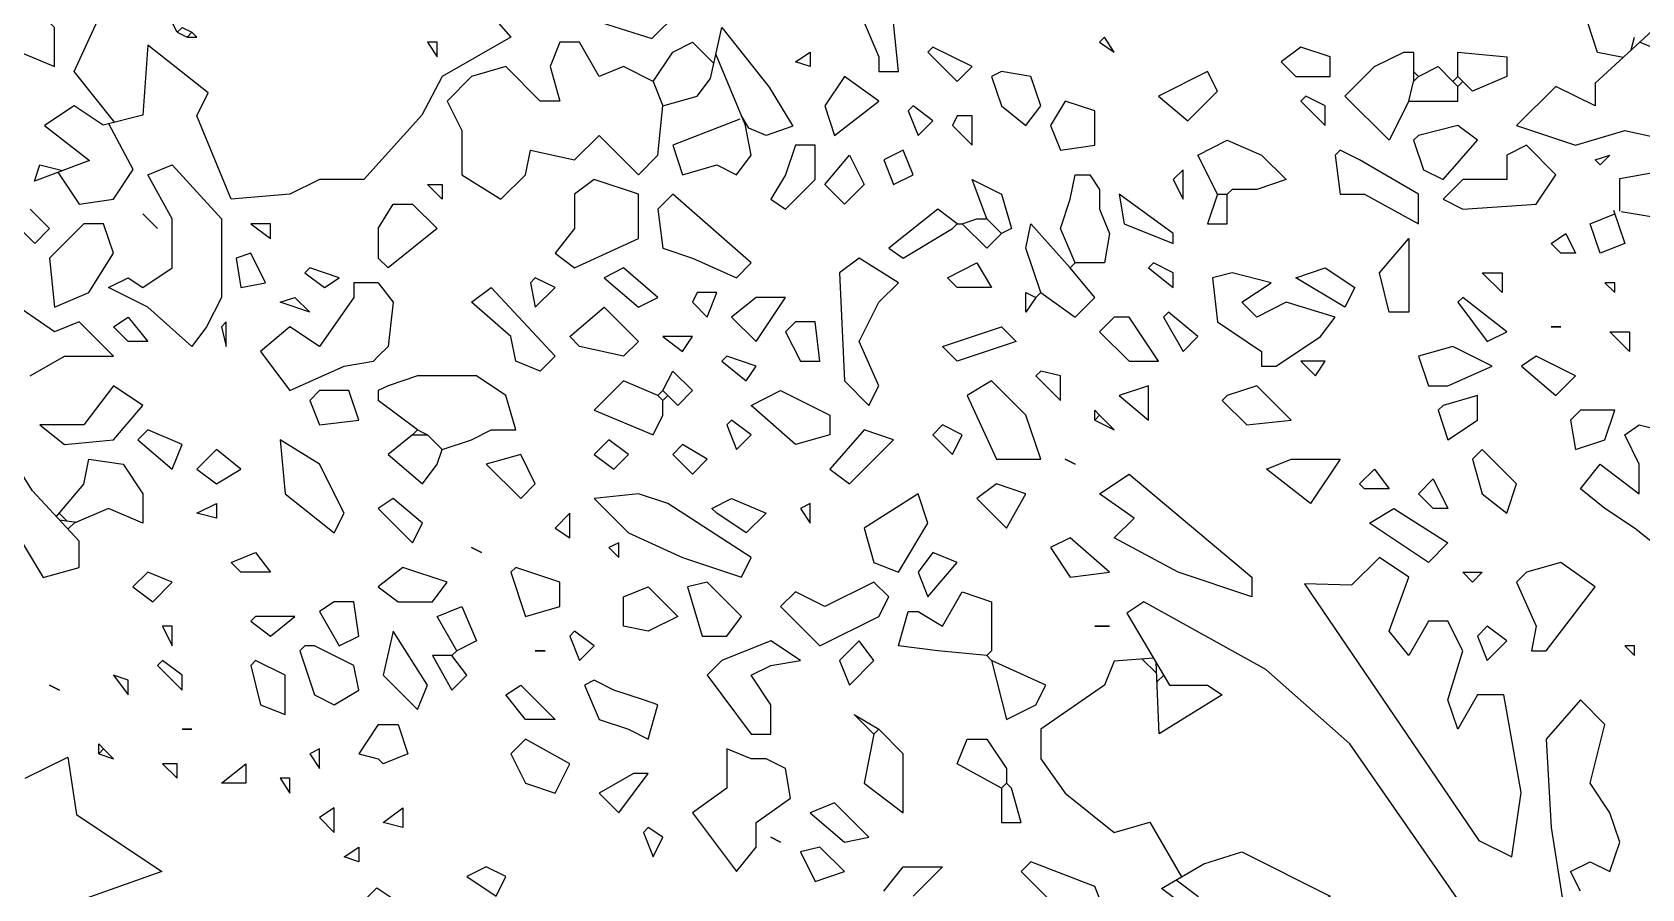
# Model space of a CAD drawing. Header units: metres. Extents: x -3.8 to 7.9, y -0.6 to 14.
# Drawn here: x -2.181 to -0.586, y 9.652 to 10.5 of the extents above; entities that cross this region are included whole.
import ezdxf

# ---------------------------------------------------------------- set-up
doc = ezdxf.new("R2010")
doc.units = ezdxf.units.M
doc.layers.add('ceco.net 88 green shadow', color=102, linetype='Continuous')
doc.layers.add('ceco.net 88 pair trees', color=7, linetype='Continuous')

msp = doc.modelspace()

# ---------------------------------------------------------------- linework, layer by layer
at = {"layer": 'ceco.net 88 green shadow', "linetype": 'Continuous'}
for p, q in [((-2.037, 10.4997), (-2.0419, 10.5094)), ((-1.3566, 10.5094), (-1.3421, 10.4754)), ((-1.3226, 10.4608), (-1.3275, 10.5094)), ((-2.037, 10.4997), (-2.0322, 10.5045)), ((-2.037, 10.4997), (-2.0273, 10.4948)), ((-2.0322, 10.5045), (-2.0225, 10.4997)), ((-2.0273, 10.4948), (-2.0225, 10.4997)), ((-2.0273, 10.4948), (-2.0176, 10.4948)), ((-2.0176, 10.4948), (-2.0225, 10.4997)), ((-1.1185, 10.4948), (-1.1234, 10.49)), ((-1.1088, 10.4802), (-1.1185, 10.4948)), ((-1.7892, 10.49), (-1.7795, 10.4754)), ((-1.7795, 10.49), (-1.7892, 10.49)), ((-1.7795, 10.4754), (-1.7795, 10.49)), ((-1.4247, 10.4705), (-1.4101, 10.4802)), ((-1.4101, 10.4802), (-1.4101, 10.4657)), ((-1.3421, 10.4754), (-1.3421, 10.4608)), ((-1.2886, 10.4851), (-1.2935, 10.4802)), ((-1.2935, 10.4802), (-1.2643, 10.4511)), ((-1.2497, 10.4657), (-1.2886, 10.4851)), ((-1.1234, 10.49), (-1.1088, 10.4802)), ((-0.9241, 10.4851), (-0.9435, 10.4705)), ((-0.8949, 10.4754), (-0.9241, 10.4851)), ((-0.8949, 10.4559), (-0.8949, 10.4754)), ((-0.8512, 10.4657), (-0.822, 10.4802)), ((-0.822, 10.4802), (-0.8123, 10.4802)), ((-0.8123, 10.4802), (-0.8123, 10.4608)), ((-0.7686, 10.4559), (-0.7686, 10.4802)), ((-0.7686, 10.4802), (-0.72, 10.4754)), ((-0.72, 10.4754), (-0.72, 10.4559)), ((-1.4101, 10.4657), (-1.4247, 10.4705)), ((-1.3421, 10.4608), (-1.3226, 10.4608)), ((-1.2643, 10.4511), (-1.2497, 10.4657)), ((-1.2206, 10.4608), (-1.2303, 10.4559)), ((-1.1914, 10.4559), (-1.2206, 10.4608)), ((-1.0164, 10.4608), (-1.065, 10.4365)), ((-1.0067, 10.4414), (-1.0164, 10.4608)), ((-0.9435, 10.4705), (-0.929, 10.4559)), ((-0.8804, 10.4365), (-0.8512, 10.4657)), ((-0.8123, 10.4608), (-0.8123, 10.4511)), ((-0.8123, 10.4608), (-0.8075, 10.4559)), ((-0.8075, 10.4559), (-0.788, 10.4657)), ((-0.788, 10.4657), (-0.7734, 10.4511)), ((-1.3761, 10.4559), (-1.3955, 10.4268)), ((-1.3421, 10.4316), (-1.3761, 10.4559)), ((-1.2303, 10.4559), (-1.2206, 10.4268)), ((-1.1817, 10.4268), (-1.1914, 10.4559)), ((-0.929, 10.4559), (-0.8949, 10.4559)), ((-0.8172, 10.4316), (-0.8123, 10.4511)), ((-0.8123, 10.4511), (-0.8075, 10.4559)), ((-0.7734, 10.4511), (-0.7686, 10.4559)), ((-0.7734, 10.4511), (-0.7686, 10.4462)), ((-0.7686, 10.4559), (-0.7637, 10.4511)), ((-0.7686, 10.4462), (-0.7637, 10.4511)), ((-0.7686, 10.4316), (-0.7686, 10.4462)), ((-0.754, 10.4414), (-0.7637, 10.4511)), ((-0.72, 10.4559), (-0.754, 10.4414)), ((-1.3858, 10.3976), (-1.3421, 10.4316)), ((-1.1574, 10.4316), (-1.172, 10.4073)), ((-1.1282, 10.4219), (-1.1574, 10.4316)), ((-1.065, 10.4365), (-1.0359, 10.4122)), ((-1.0359, 10.4122), (-1.0067, 10.4414)), ((-0.9192, 10.4365), (-0.9241, 10.4316)), ((-0.9241, 10.4316), (-0.8998, 10.4073)), ((-0.8998, 10.4268), (-0.9192, 10.4365)), ((-0.8366, 10.3928), (-0.8804, 10.4365)), ((-0.8172, 10.4316), (-0.8366, 10.3928)), ((-0.8172, 10.4316), (-0.7686, 10.4316)), ((-1.3955, 10.4268), (-1.3858, 10.3976)), ((-1.308, 10.4268), (-1.3129, 10.4219)), ((-1.3129, 10.4219), (-1.3032, 10.3976)), ((-1.2886, 10.4122), (-1.308, 10.4268)), ((-1.3032, 10.3976), (-1.2886, 10.4122)), ((-1.2643, 10.4171), (-1.2692, 10.4073)), ((-1.2497, 10.4171), (-1.2643, 10.4171)), ((-1.2497, 10.3879), (-1.2497, 10.4171)), ((-1.2206, 10.4268), (-1.1963, 10.4073)), ((-1.1963, 10.4073), (-1.1817, 10.4268)), ((-1.1282, 10.3879), (-1.1282, 10.4219)), ((-0.8998, 10.4073), (-0.8998, 10.4268)), ((-1.2692, 10.4073), (-1.2497, 10.3879)), ((-1.172, 10.4073), (-1.1622, 10.383)), ((-0.8075, 10.3976), (-0.8123, 10.3928)), ((-0.7686, 10.4073), (-0.8075, 10.3976)), ((-0.7491, 10.3928), (-0.7686, 10.4073)), ((-1.4247, 10.3879), (-1.4344, 10.3587)), ((-1.4052, 10.3879), (-1.4247, 10.3879)), ((-1.4052, 10.3539), (-1.4052, 10.3879)), ((-1.3178, 10.383), (-1.3372, 10.3733)), ((-1.308, 10.3587), (-1.3178, 10.383)), ((-1.1622, 10.383), (-1.1282, 10.3879)), ((-1.0262, 10.3782), (-0.997, 10.3928)), ((-0.997, 10.3928), (-0.963, 10.3782)), ((-0.8852, 10.383), (-0.8901, 10.3782)), ((-0.8658, 10.3733), (-0.8852, 10.383)), ((-0.8123, 10.3928), (-0.8026, 10.3636)), ((-0.7832, 10.3539), (-0.7491, 10.3928)), ((-0.7005, 10.3879), (-0.72, 10.3782)), ((-0.6714, 10.3587), (-0.7005, 10.3879)), ((-2.0662, 10.3587), (-2.0419, 10.3685)), ((-2.0419, 10.3685), (-1.9933, 10.315)), ((-1.3955, 10.349), (-1.3712, 10.3782)), ((-1.3712, 10.3782), (-1.3566, 10.349)), ((-1.3372, 10.3733), (-1.3275, 10.349)), ((-1.0407, 10.3636), (-1.0505, 10.3539)), ((-1.0407, 10.3344), (-1.0407, 10.3636)), ((-1.0067, 10.3393), (-1.0262, 10.3782)), ((-0.963, 10.3782), (-0.9387, 10.3539)), ((-0.8901, 10.3782), (-0.8852, 10.3393)), ((-0.8075, 10.3393), (-0.8658, 10.3733)), ((-0.8026, 10.3636), (-0.7832, 10.3539)), ((-0.72, 10.3782), (-0.72, 10.3539)), ((-0.6325, 10.3733), (-0.6179, 10.3782)), ((-0.6276, 10.3685), (-0.6325, 10.3733)), ((-0.6179, 10.3782), (-0.6276, 10.3685)), ((-2.0419, 10.315), (-2.0662, 10.3587)), ((-1.7892, 10.349), (-1.7746, 10.349)), ((-1.7746, 10.3344), (-1.7892, 10.349)), ((-1.7746, 10.349), (-1.7746, 10.3344)), ((-1.6239, 10.3539), (-1.6434, 10.3393)), ((-1.5802, 10.3393), (-1.6239, 10.3539)), ((-1.4344, 10.3587), (-1.449, 10.3344)), ((-1.4344, 10.3247), (-1.4052, 10.3539)), ((-1.3761, 10.3296), (-1.3955, 10.349)), ((-1.3566, 10.349), (-1.3761, 10.3296)), ((-1.3275, 10.349), (-1.308, 10.3587)), ((-1.2351, 10.315), (-1.2497, 10.3539)), ((-1.2497, 10.3539), (-1.2206, 10.3393)), ((-1.1525, 10.3344), (-1.1477, 10.3587)), ((-1.1477, 10.3587), (-1.1331, 10.3587)), ((-1.1331, 10.3587), (-1.1234, 10.3442)), ((-1.0505, 10.3539), (-1.0407, 10.3344)), ((-0.9387, 10.3539), (-0.9678, 10.3442)), ((-0.7637, 10.3539), (-0.7832, 10.3344)), ((-0.72, 10.3539), (-0.7637, 10.3539)), ((-0.6908, 10.3296), (-0.6714, 10.3587)), ((-1.6434, 10.3393), (-1.6434, 10.3053)), ((-1.5802, 10.2956), (-1.5802, 10.3393)), ((-1.5462, 10.3393), (-1.5608, 10.3247)), ((-1.4684, 10.2713), (-1.5462, 10.3393)), ((-1.449, 10.3344), (-1.4344, 10.3247)), ((-1.2206, 10.3393), (-1.2108, 10.3053)), ((-1.1622, 10.3053), (-1.1525, 10.3344)), ((-1.1234, 10.3442), (-1.1234, 10.3247)), ((-1.1039, 10.3393), (-1.0991, 10.3101)), ((-1.0505, 10.3004), (-1.1039, 10.3393)), ((-1.0067, 10.3393), (-1.0164, 10.3101)), ((-1.0067, 10.3393), (-0.997, 10.3393)), ((-0.9921, 10.3442), (-0.997, 10.3393)), ((-0.997, 10.3101), (-0.997, 10.3393)), ((-0.9678, 10.3442), (-0.9921, 10.3442)), ((-0.8852, 10.3393), (-0.8609, 10.3393)), ((-0.8609, 10.3393), (-0.8075, 10.3101)), ((-0.8075, 10.3101), (-0.8075, 10.3393)), ((-0.7832, 10.3344), (-0.7637, 10.3247)), ((-2.1634, 10.3053), (-2.1828, 10.3247)), ((-2.0711, 10.3199), (-2.0565, 10.3053)), ((-2.0565, 10.3053), (-2.0711, 10.3199)), ((-1.8378, 10.3053), (-1.8232, 10.3296)), ((-1.8232, 10.3296), (-1.8038, 10.3296)), ((-1.8038, 10.3296), (-1.7795, 10.3053)), ((-1.5608, 10.3247), (-1.5559, 10.2858)), ((-1.2837, 10.3247), (-1.3323, 10.2858)), ((-1.2643, 10.3101), (-1.2837, 10.3247)), ((-1.1234, 10.3247), (-1.1136, 10.3004)), ((-0.7637, 10.3247), (-0.6908, 10.3296)), ((-2.1974, 10.3101), (-2.178, 10.2907)), ((-2.178, 10.2907), (-2.1634, 10.3053)), ((-2.1294, 10.3101), (-2.1634, 10.2761)), ((-2.1099, 10.3101), (-2.1294, 10.3101)), ((-2.1002, 10.281), (-2.1099, 10.3101)), ((-2.0419, 10.2664), (-2.0419, 10.315)), ((-1.9933, 10.315), (-1.9933, 10.2372)), ((-1.9641, 10.3101), (-1.9447, 10.2956)), ((-1.9447, 10.3101), (-1.9641, 10.3101)), ((-1.9447, 10.2956), (-1.9447, 10.3101)), ((-1.8378, 10.3053), (-1.8378, 10.2761)), ((-1.7795, 10.3053), (-1.8281, 10.2664)), ((-1.6434, 10.3053), (-1.6628, 10.281)), ((-1.3178, 10.2761), (-1.2692, 10.3053)), ((-1.2692, 10.3053), (-1.2643, 10.3101)), ((-1.2643, 10.3101), (-1.2594, 10.3101)), ((-1.2594, 10.3101), (-1.2449, 10.315)), ((-1.2594, 10.3101), (-1.2351, 10.2858)), ((-1.2449, 10.315), (-1.2351, 10.315)), ((-1.2351, 10.315), (-1.2206, 10.3004)), ((-1.2351, 10.2858), (-1.2206, 10.3004)), ((-1.2108, 10.3053), (-1.2206, 10.3004)), ((-1.1963, 10.2858), (-1.1914, 10.3101)), ((-1.1914, 10.3101), (-1.1525, 10.2664)), ((-1.1477, 10.2713), (-1.1622, 10.3053)), ((-1.1136, 10.3004), (-1.1185, 10.2713)), ((-1.0991, 10.3101), (-1.0505, 10.2907)), ((-1.0505, 10.2907), (-1.0505, 10.3004)), ((-1.0164, 10.3101), (-0.997, 10.3101)), ((-0.6762, 10.2907), (-0.6617, 10.3004)), ((-0.6617, 10.3004), (-0.6519, 10.281)), ((-1.6434, 10.2664), (-1.5802, 10.2956)), ((-1.5559, 10.2858), (-1.5267, 10.2761)), ((-1.3323, 10.2858), (-1.3178, 10.2761)), ((-1.1817, 10.2421), (-1.1963, 10.2858)), ((-0.8463, 10.2615), (-0.8172, 10.2956)), ((-0.8172, 10.2956), (-0.8172, 10.2227)), ((-0.6665, 10.281), (-0.6762, 10.2907)), ((-2.1634, 10.2761), (-2.1585, 10.2275)), ((-2.1245, 10.2421), (-2.1002, 10.281)), ((-1.9641, 10.281), (-1.9787, 10.2761)), ((-1.9787, 10.2761), (-1.9739, 10.247)), ((-1.9496, 10.2518), (-1.9641, 10.281)), ((-1.8281, 10.2664), (-1.8378, 10.2761)), ((-1.6628, 10.281), (-1.6434, 10.2664)), ((-1.5267, 10.2761), (-1.483, 10.2567)), ((-1.483, 10.2567), (-1.4684, 10.2713)), ((-1.3615, 10.2761), (-1.3809, 10.2615)), ((-1.3226, 10.2518), (-1.3615, 10.2761)), ((-1.274, 10.2567), (-1.2449, 10.2713)), ((-1.2449, 10.2713), (-1.2303, 10.247)), ((-1.1525, 10.2664), (-1.1477, 10.2713)), ((-1.1185, 10.2713), (-1.1477, 10.2713)), ((-1.0699, 10.2713), (-1.0748, 10.2664)), ((-1.0505, 10.2615), (-1.0699, 10.2713)), ((-0.6519, 10.281), (-0.6665, 10.281)), ((-2.1585, 10.2032), (-2.2363, 10.2567)), ((-2.1051, 10.247), (-2.0856, 10.2567)), ((-2.0856, 10.2567), (-2.0711, 10.247)), ((-2.0711, 10.247), (-2.0419, 10.2664)), ((-1.9739, 10.247), (-1.9496, 10.2518)), ((-1.9058, 10.2664), (-1.9107, 10.2615)), ((-1.9107, 10.2615), (-1.8912, 10.247)), ((-1.8767, 10.2567), (-1.9058, 10.2664)), ((-1.8912, 10.247), (-1.8767, 10.2567)), ((-1.8378, 10.2518), (-1.8621, 10.2518)), ((-1.8621, 10.2518), (-1.8621, 10.2372)), ((-1.8378, 10.2518), (-1.8232, 10.2324)), ((-1.6823, 10.2567), (-1.6871, 10.2518)), ((-1.6871, 10.2518), (-1.6823, 10.2275)), ((-1.6628, 10.247), (-1.6823, 10.2567)), ((-1.5948, 10.2664), (-1.6142, 10.2567)), ((-1.6142, 10.2567), (-1.5802, 10.2275)), ((-1.5608, 10.2372), (-1.5948, 10.2664)), ((-1.3809, 10.2615), (-1.3761, 10.1546)), ((-1.3421, 10.2324), (-1.3226, 10.2518)), ((-1.2643, 10.247), (-1.274, 10.2567)), ((-1.1282, 10.2372), (-1.1525, 10.2664)), ((-1.0748, 10.2664), (-1.0505, 10.247)), ((-1.0505, 10.247), (-1.0505, 10.2615)), ((-0.9921, 10.2615), (-1.0116, 10.2567)), ((-1.0116, 10.2567), (-1.0067, 10.2129)), ((-0.9533, 10.2518), (-0.9921, 10.2615)), ((-0.9824, 10.2324), (-0.9533, 10.2518)), ((-0.929, 10.2567), (-0.8998, 10.2664)), ((-0.8804, 10.2275), (-0.929, 10.2567)), ((-0.8998, 10.2664), (-0.8706, 10.247)), ((-0.8366, 10.2227), (-0.8463, 10.2615)), ((-0.7443, 10.2615), (-0.7248, 10.2615)), ((-0.7248, 10.2421), (-0.7443, 10.2615)), ((-0.7248, 10.2615), (-0.7248, 10.2421)), ((-0.6228, 10.2518), (-0.6131, 10.2421)), ((-0.6131, 10.2518), (-0.6228, 10.2518)), ((-0.6131, 10.2421), (-0.6131, 10.2518)), ((-2.1585, 10.2275), (-2.1245, 10.2421)), ((-2.0662, 10.2275), (-2.1051, 10.247)), ((-1.9933, 10.2372), (-2.0079, 10.2081)), ((-1.935, 10.2324), (-1.9204, 10.2372)), ((-1.9204, 10.2372), (-1.9058, 10.2227)), ((-1.8621, 10.2372), (-1.8961, 10.1886)), ((-1.7454, 10.2324), (-1.726, 10.247)), ((-1.726, 10.247), (-1.6628, 10.1789)), ((-1.6823, 10.2275), (-1.6628, 10.247)), ((-1.5802, 10.2275), (-1.5608, 10.2372)), ((-1.5219, 10.2421), (-1.5267, 10.2324)), ((-1.5024, 10.2421), (-1.5219, 10.2421)), ((-1.5122, 10.2178), (-1.5024, 10.2421)), ((-1.4636, 10.2372), (-1.4879, 10.2178)), ((-1.4636, 10.1935), (-1.4344, 10.2372)), ((-1.4344, 10.2372), (-1.4636, 10.2372)), ((-1.2303, 10.247), (-1.2643, 10.247)), ((-1.1963, 10.2227), (-1.1963, 10.2421)), ((-1.1963, 10.2421), (-1.1865, 10.2372)), ((-1.1865, 10.2372), (-1.1963, 10.2227)), ((-1.1865, 10.2372), (-1.1817, 10.2421)), ((-1.1817, 10.2421), (-1.1477, 10.2178)), ((-1.1477, 10.2178), (-1.1282, 10.2372)), ((-0.8706, 10.247), (-0.8804, 10.2275)), ((-0.7637, 10.2372), (-0.7686, 10.2324)), ((-0.72, 10.2032), (-0.7637, 10.2372)), ((-2.0225, 10.1886), (-2.0662, 10.2275)), ((-1.9058, 10.2227), (-1.935, 10.2324)), ((-1.8232, 10.2324), (-1.8281, 10.1886)), ((-1.7066, 10.1984), (-1.7454, 10.2324)), ((-1.6482, 10.1984), (-1.6142, 10.2275)), ((-1.6142, 10.2275), (-1.5802, 10.1935)), ((-1.5267, 10.2324), (-1.5122, 10.2178)), ((-1.3615, 10.1935), (-1.3421, 10.2324)), ((-1.0553, 10.2227), (-1.0602, 10.2178)), ((-1.0262, 10.1984), (-1.0553, 10.2227)), ((-0.9678, 10.2178), (-0.9824, 10.2324)), ((-0.9387, 10.2324), (-0.9678, 10.2178)), ((-0.8901, 10.2178), (-0.9387, 10.2324)), ((-0.8172, 10.2227), (-0.8366, 10.2227)), ((-0.7686, 10.2324), (-0.7394, 10.1935)), ((-2.1342, 10.2129), (-2.1585, 10.2032)), ((-2.1002, 10.1789), (-2.1342, 10.2129)), ((-2.1002, 10.2081), (-2.0856, 10.2178)), ((-2.0856, 10.1935), (-2.1002, 10.2081)), ((-2.0856, 10.2178), (-2.0662, 10.1935)), ((-2.0079, 10.2081), (-2.0225, 10.1886)), ((-1.9884, 10.2129), (-1.9933, 10.2081)), ((-1.9933, 10.2081), (-1.9884, 10.1886)), ((-1.9884, 10.1886), (-1.9884, 10.2129)), ((-1.9253, 10.2081), (-1.9544, 10.1838)), ((-1.8961, 10.1886), (-1.9253, 10.2081)), ((-1.4879, 10.2178), (-1.4636, 10.1935)), ((-1.4247, 10.2129), (-1.4344, 10.2032)), ((-1.4052, 10.2129), (-1.4247, 10.2129)), ((-1.4004, 10.1741), (-1.4052, 10.2129)), ((-1.2789, 10.1886), (-1.2206, 10.2081)), ((-1.2206, 10.2081), (-1.206, 10.1935)), ((-1.1088, 10.2178), (-1.1234, 10.2032)), ((-1.0942, 10.2178), (-1.1088, 10.2178)), ((-1.065, 10.1741), (-1.0942, 10.2178)), ((-1.0602, 10.2178), (-1.0407, 10.1838)), ((-1.0067, 10.2129), (-0.963, 10.1838)), ((-0.9047, 10.1984), (-0.8901, 10.2178)), ((-0.6762, 10.2081), (-0.6665, 10.2081)), ((-0.6665, 10.2081), (-0.6762, 10.2081)), ((-2.0662, 10.1935), (-2.0856, 10.1935)), ((-1.8281, 10.1886), (-1.8378, 10.1789)), ((-1.7017, 10.1741), (-1.7066, 10.1984)), ((-1.6385, 10.1886), (-1.6482, 10.1984)), ((-1.5948, 10.1789), (-1.6385, 10.1886)), ((-1.5802, 10.1935), (-1.5948, 10.1789)), ((-1.5559, 10.1984), (-1.5365, 10.1838)), ((-1.5267, 10.1984), (-1.5559, 10.1984)), ((-1.5365, 10.1838), (-1.5267, 10.1984)), ((-1.4344, 10.2032), (-1.4198, 10.1741)), ((-1.3421, 10.1498), (-1.3615, 10.1935)), ((-1.2643, 10.1741), (-1.2789, 10.1886)), ((-1.206, 10.1935), (-1.2643, 10.1741)), ((-1.1234, 10.2032), (-1.0942, 10.1741)), ((-1.0407, 10.1838), (-1.0262, 10.1984)), ((-0.9484, 10.1692), (-0.9047, 10.1984)), ((-0.7734, 10.1886), (-0.8075, 10.1789)), ((-0.7346, 10.1692), (-0.7734, 10.1886)), ((-0.7394, 10.1935), (-0.72, 10.2032)), ((-0.6179, 10.2032), (-0.5985, 10.2032)), ((-0.5985, 10.1838), (-0.6179, 10.2032)), ((-0.5985, 10.2032), (-0.5985, 10.1838)), ((-2.1828, 10.1595), (-2.1488, 10.1789)), ((-2.1488, 10.1789), (-2.1002, 10.1789)), ((-1.9544, 10.1838), (-1.9253, 10.1449)), ((-1.8718, 10.1692), (-1.8426, 10.1741)), ((-1.8426, 10.1741), (-1.8378, 10.1789)), ((-1.6774, 10.1643), (-1.7017, 10.1741)), ((-1.6628, 10.1789), (-1.6774, 10.1643)), ((-1.4927, 10.1789), (-1.4976, 10.1741)), ((-1.4976, 10.1741), (-1.4733, 10.1546)), ((-1.4636, 10.1692), (-1.4927, 10.1789)), ((-1.4198, 10.1741), (-1.4004, 10.1741)), ((-1.0942, 10.1741), (-1.065, 10.1741)), ((-0.963, 10.1838), (-0.963, 10.1692)), ((-0.9241, 10.1741), (-0.9095, 10.1595)), ((-0.8998, 10.1741), (-0.9241, 10.1741)), ((-0.9095, 10.1595), (-0.8998, 10.1741)), ((-0.8075, 10.1789), (-0.7977, 10.1498)), ((-0.6908, 10.1789), (-0.7054, 10.1692)), ((-0.6519, 10.1595), (-0.6908, 10.1789)), ((-1.9253, 10.1449), (-1.8718, 10.1692)), ((-1.7989, 10.1595), (-1.8281, 10.1498)), ((-1.7406, 10.1595), (-1.7989, 10.1595)), ((-1.7114, 10.14), (-1.7406, 10.1595)), ((-1.5559, 10.1449), (-1.5462, 10.1643)), ((-1.5462, 10.1643), (-1.5267, 10.1449)), ((-1.4733, 10.1546), (-1.4636, 10.1692)), ((-1.1817, 10.1643), (-1.1865, 10.1595)), ((-1.1865, 10.1595), (-1.1622, 10.1352)), ((-1.1622, 10.1595), (-1.1817, 10.1643)), ((-1.1622, 10.1352), (-1.1622, 10.1595)), ((-0.963, 10.1692), (-0.9484, 10.1692)), ((-0.7783, 10.1498), (-0.7346, 10.1692)), ((-0.7054, 10.1692), (-0.6714, 10.14)), ((-0.6714, 10.14), (-0.6519, 10.1595)), ((-2.1002, 10.1498), (-2.1294, 10.1109)), ((-2.0711, 10.1303), (-2.1002, 10.1498)), ((-1.8961, 10.1449), (-1.9058, 10.1352)), ((-1.8669, 10.1449), (-1.8961, 10.1449)), ((-1.8572, 10.1157), (-1.8669, 10.1449)), ((-1.8281, 10.1498), (-1.8378, 10.1449)), ((-1.8378, 10.1449), (-1.8378, 10.1352)), ((-1.7017, 10.106), (-1.7114, 10.14)), ((-1.5948, 10.1546), (-1.6239, 10.1255)), ((-1.5608, 10.14), (-1.5948, 10.1546)), ((-1.5608, 10.14), (-1.5559, 10.1449)), ((-1.5608, 10.14), (-1.5559, 10.1352)), ((-1.5559, 10.1449), (-1.551, 10.14)), ((-1.5559, 10.1352), (-1.551, 10.14)), ((-1.5413, 10.1303), (-1.551, 10.14)), ((-1.5267, 10.1449), (-1.5413, 10.1303)), ((-1.4684, 10.1303), (-1.4393, 10.1449)), ((-1.4393, 10.1449), (-1.3907, 10.1206)), ((-1.3761, 10.1546), (-1.3518, 10.1303)), ((-1.3518, 10.1303), (-1.3421, 10.1498)), ((-1.2303, 10.1546), (-1.2546, 10.14)), ((-1.2546, 10.14), (-1.2254, 10.0769)), ((-1.1963, 10.1206), (-1.2303, 10.1546)), ((-1.0748, 10.1498), (-1.1039, 10.14)), ((-1.1039, 10.14), (-1.0748, 10.1157)), ((-1.0748, 10.1157), (-1.0748, 10.1498)), ((-0.997, 10.14), (-1.0019, 10.1352)), ((-0.9678, 10.1498), (-0.997, 10.14)), ((-0.9338, 10.1157), (-0.9678, 10.1498)), ((-0.7977, 10.1498), (-0.7783, 10.1498)), ((-0.7491, 10.14), (-0.7832, 10.1303)), ((-0.7491, 10.1157), (-0.7491, 10.14)), ((-2.1002, 10.0963), (-2.0711, 10.1303)), ((-1.9058, 10.1352), (-1.8961, 10.1109)), ((-1.7989, 10.106), (-1.8378, 10.1352)), ((-1.6239, 10.1255), (-1.5656, 10.1012)), ((-1.5559, 10.1206), (-1.5559, 10.1352)), ((-1.4247, 10.0914), (-1.4684, 10.1303)), ((-1.1282, 10.1157), (-1.1282, 10.1255)), ((-1.1282, 10.1255), (-1.1234, 10.1206)), ((-1.0019, 10.1352), (-0.9776, 10.1109)), ((-0.7832, 10.1303), (-0.788, 10.1255)), ((-0.788, 10.1255), (-0.7783, 10.0963)), ((-0.6471, 10.1255), (-0.6568, 10.1157)), ((-0.6131, 10.1255), (-0.6471, 10.1255)), ((-0.6228, 10.0963), (-0.6131, 10.1255)), ((-2.1731, 10.1109), (-2.1488, 10.0914)), ((-2.1294, 10.1109), (-2.1731, 10.1109)), ((-1.8961, 10.1109), (-1.8572, 10.1157)), ((-1.5656, 10.1012), (-1.5559, 10.1206)), ((-1.4879, 10.1157), (-1.4927, 10.1109)), ((-1.4927, 10.1109), (-1.483, 10.0866)), ((-1.4684, 10.1012), (-1.4879, 10.1157)), ((-1.3907, 10.1206), (-1.3907, 10.1012)), ((-1.2789, 10.1109), (-1.2886, 10.1012)), ((-1.2594, 10.1012), (-1.2789, 10.1109)), ((-1.1817, 10.0769), (-1.1963, 10.1206)), ((-1.1282, 10.1157), (-1.1234, 10.1206)), ((-1.1282, 10.1157), (-1.1088, 10.106)), ((-1.1088, 10.106), (-1.1234, 10.1206)), ((-0.9776, 10.1109), (-0.9338, 10.1157)), ((-0.7783, 10.0963), (-0.7491, 10.1157)), ((-0.6568, 10.1157), (-0.6519, 10.0866)), ((-0.6033, 10.1012), (-0.5888, 10.1109)), ((-0.5888, 10.1109), (-0.5499, 10.1012)), ((-2.1488, 10.0914), (-2.1002, 10.0963)), ((-2.0662, 10.106), (-2.0759, 10.0963)), ((-2.0759, 10.0963), (-2.0419, 10.0671)), ((-2.0322, 10.0914), (-2.0662, 10.106)), ((-1.935, 10.0963), (-1.9301, 10.0428)), ((-1.8961, 10.072), (-1.935, 10.0963)), ((-1.8038, 10.1012), (-1.8281, 10.0817)), ((-1.8038, 10.1012), (-1.7989, 10.106)), ((-1.8038, 10.1012), (-1.7892, 10.1012)), ((-1.7989, 10.106), (-1.7892, 10.1012)), ((-1.7892, 10.1012), (-1.7746, 10.0866)), ((-1.7746, 10.0866), (-1.7454, 10.0963)), ((-1.7454, 10.0963), (-1.726, 10.106)), ((-1.726, 10.106), (-1.7017, 10.106)), ((-1.6094, 10.0963), (-1.6239, 10.0817)), ((-1.5899, 10.0817), (-1.6094, 10.0963)), ((-1.483, 10.0866), (-1.4684, 10.1012)), ((-1.3907, 10.1012), (-1.4247, 10.0914)), ((-1.3566, 10.106), (-1.3907, 10.0671)), ((-1.3712, 10.0526), (-1.3275, 10.0963)), ((-1.3275, 10.0963), (-1.3566, 10.106)), ((-1.2886, 10.1012), (-1.2692, 10.0817)), ((-1.2692, 10.0817), (-1.2594, 10.1012)), ((-0.6519, 10.0866), (-0.6228, 10.0963)), ((-0.5888, 10.072), (-0.6033, 10.1012)), ((-2.0419, 10.0671), (-2.0322, 10.0914)), ((-1.9982, 10.0866), (-2.0176, 10.0671)), ((-1.9739, 10.0671), (-1.9982, 10.0866)), ((-1.8281, 10.0817), (-1.794, 10.0526)), ((-1.7795, 10.072), (-1.7746, 10.0866)), ((-1.6968, 10.0817), (-1.7309, 10.072)), ((-1.6823, 10.0526), (-1.6968, 10.0817)), ((-1.6239, 10.0817), (-1.6045, 10.0671)), ((-1.6045, 10.0671), (-1.5899, 10.0817)), ((-1.5365, 10.0914), (-1.5462, 10.0817)), ((-1.5462, 10.0817), (-1.5267, 10.0623)), ((-1.5122, 10.0769), (-1.5365, 10.0914)), ((-1.5267, 10.0623), (-1.5122, 10.0769)), ((-1.2254, 10.0769), (-1.1817, 10.0769)), ((-1.1574, 10.0769), (-1.1477, 10.072)), ((-1.1477, 10.072), (-1.1574, 10.0769)), ((-0.9581, 10.0671), (-0.9338, 10.0769)), ((-0.9338, 10.0769), (-0.9047, 10.0769)), ((-0.8852, 10.0769), (-0.9144, 10.0331)), ((-0.9047, 10.0769), (-0.8852, 10.0769)), ((-0.7443, 10.0866), (-0.754, 10.0769)), ((-0.754, 10.0769), (-0.7443, 10.0428)), ((-0.7103, 10.0526), (-0.7443, 10.0866)), ((-2.0176, 10.0671), (-1.9982, 10.0526)), ((-1.9982, 10.0526), (-1.9739, 10.0671)), ((-1.8718, 10.0234), (-1.8961, 10.072)), ((-1.794, 10.0526), (-1.7795, 10.072)), ((-1.7309, 10.072), (-1.6968, 10.038)), ((-1.3907, 10.0671), (-1.3712, 10.0526)), ((-1.1234, 10.0428), (-1.0942, 10.0623)), ((-1.0942, 10.0623), (-0.9727, 9.9602)), ((-0.9144, 10.0331), (-0.9581, 10.0671)), ((-0.8658, 10.0526), (-0.8512, 10.0671)), ((-0.8512, 10.0671), (-0.8366, 10.0477)), ((-0.6471, 10.0477), (-0.6276, 10.072)), ((-0.6276, 10.072), (-0.5888, 10.0428)), ((-0.5888, 10.0428), (-0.5888, 10.072)), ((-1.6968, 10.038), (-1.6823, 10.0526)), ((-1.2254, 10.0526), (-1.2449, 10.038)), ((-1.1963, 10.0428), (-1.2254, 10.0526)), ((-0.8609, 10.0477), (-0.8658, 10.0526)), ((-0.8366, 10.0477), (-0.8609, 10.0477)), ((-0.8075, 10.0428), (-0.7929, 10.0574)), ((-0.7929, 10.0574), (-0.7783, 10.0283)), ((-0.72, 10.0234), (-0.7103, 10.0526)), ((-0.6228, 10.0283), (-0.6471, 10.0477)), ((-2.0176, 10.0234), (-1.9982, 10.0331)), ((-1.9982, 10.0331), (-1.9982, 10.0185)), ((-1.9301, 10.0428), (-1.8815, 10.004)), ((-1.8232, 10.038), (-1.8378, 10.0283)), ((-1.794, 10.0137), (-1.8232, 10.038)), ((-1.5802, 10.0428), (-1.6239, 10.038)), ((-1.6239, 10.038), (-1.5899, 10.004)), ((-1.551, 10.0331), (-1.5802, 10.0428)), ((-1.4684, 9.9797), (-1.551, 10.0331)), ((-1.5073, 10.0283), (-1.4879, 10.038)), ((-1.4879, 10.038), (-1.4538, 10.0234)), ((-1.4101, 10.0331), (-1.4198, 10.0283)), ((-1.4101, 10.0137), (-1.4101, 10.0331)), ((-1.3032, 10.0428), (-1.3566, 10.0088)), ((-1.2935, 10.0137), (-1.3032, 10.0428)), ((-1.2449, 10.038), (-1.2157, 10.0088)), ((-1.2157, 10.0088), (-1.1963, 10.0428)), ((-1.0893, 10.0185), (-1.1234, 10.0428)), ((-0.7929, 10.0283), (-0.8075, 10.0428)), ((-0.7443, 10.0428), (-0.72, 10.0234)), ((-1.9982, 10.0185), (-2.0176, 10.0234)), ((-1.8815, 10.004), (-1.8718, 10.0234)), ((-1.8378, 10.0283), (-1.8038, 9.9942)), ((-1.8038, 9.9942), (-1.794, 10.0137)), ((-1.6482, 10.0234), (-1.6628, 10.0088)), ((-1.6482, 9.9991), (-1.6482, 10.0234)), ((-1.5024, 10.0234), (-1.5073, 10.0283)), ((-1.4733, 10.004), (-1.5024, 10.0234)), ((-1.4538, 10.0234), (-1.4733, 10.004)), ((-1.4198, 10.0283), (-1.4101, 10.0137)), ((-1.3226, 9.9651), (-1.2935, 10.0137)), ((-1.1088, 9.9991), (-1.0893, 10.0185)), ((-0.8561, 10.0137), (-0.8318, 10.0283)), ((-0.7977, 9.9748), (-0.8561, 10.0137)), ((-0.8318, 10.0283), (-0.7783, 9.9942)), ((-0.7783, 10.0283), (-0.7929, 10.0283)), ((-0.5936, 10.0088), (-0.6228, 10.0283)), ((-1.6628, 10.0088), (-1.6482, 9.9991)), ((-1.5899, 10.004), (-1.5365, 9.9797)), ((-1.3566, 10.0088), (-1.3469, 9.9748)), ((-1.1525, 9.9991), (-1.172, 9.9894)), ((-1.1136, 9.9651), (-1.1525, 9.9991)), ((-1.0456, 9.9651), (-1.1088, 9.9991)), ((-0.545, 9.9699), (-0.5936, 10.0088)), ((-1.9836, 9.9748), (-1.9593, 9.9845)), ((-1.9593, 9.9845), (-1.9447, 9.9651)), ((-1.7454, 9.9894), (-1.7357, 9.9845)), ((-1.7357, 9.9845), (-1.7454, 9.9894)), ((-1.5996, 9.9942), (-1.6094, 9.9894)), ((-1.6094, 9.9894), (-1.5996, 9.9797)), ((-1.5996, 9.9797), (-1.5996, 9.9942)), ((-1.2886, 9.9845), (-1.3032, 9.9651)), ((-1.2643, 9.9748), (-1.2886, 9.9845)), ((-1.172, 9.9894), (-1.1525, 9.9602)), ((-0.7783, 9.9942), (-0.7977, 9.9748)), ((-2.0662, 9.9651), (-2.0808, 9.9505)), ((-2.0419, 9.9554), (-2.0662, 9.9651)), ((-1.9739, 9.9651), (-1.9836, 9.9748)), ((-1.9447, 9.9651), (-1.9739, 9.9651)), ((-1.8135, 9.9699), (-1.8378, 9.9505)), ((-1.7697, 9.9554), (-1.8135, 9.9699)), ((-1.7017, 9.9699), (-1.7066, 9.9651)), ((-1.7066, 9.9651), (-1.692, 9.9213)), ((-1.658, 9.9554), (-1.7017, 9.9699)), ((-1.5365, 9.9797), (-1.4781, 9.9602)), ((-1.4781, 9.9602), (-1.4684, 9.9797)), ((-1.3469, 9.9748), (-1.3226, 9.9651)), ((-1.3032, 9.9651), (-1.2935, 9.9408)), ((-1.2935, 9.9408), (-1.2643, 9.9748)), ((-1.1525, 9.9602), (-1.1136, 9.9651)), ((-0.9727, 9.9408), (-1.0456, 9.9651)), ((-0.7637, 9.9651), (-0.7443, 9.9651)), ((-0.754, 9.9554), (-0.7637, 9.9651)), ((-0.7443, 9.9651), (-0.754, 9.9554)), ((-0.7005, 9.9651), (-0.7103, 9.9554)), ((-0.6665, 9.9748), (-0.7005, 9.9651)), ((-0.6325, 9.9505), (-0.6665, 9.9748)), ((-2.0808, 9.9505), (-2.0613, 9.9359)), ((-2.0613, 9.9359), (-2.0419, 9.9554)), ((-1.8378, 9.9505), (-1.8183, 9.9359)), ((-1.7843, 9.9359), (-1.7697, 9.9554)), ((-1.658, 9.9311), (-1.658, 9.9554)), ((-1.5948, 9.9408), (-1.5705, 9.9505)), ((-1.5705, 9.9505), (-1.5413, 9.9213)), ((-1.5122, 9.9554), (-1.5316, 9.9505)), ((-1.5316, 9.9505), (-1.517, 9.9019)), ((-1.4781, 9.9213), (-1.5122, 9.9554)), ((-1.3469, 9.9554), (-1.3955, 9.9311)), ((-1.3323, 9.9408), (-1.3469, 9.9554)), ((-0.9727, 9.9602), (-0.9727, 9.9408)), ((-0.7103, 9.9554), (-0.6908, 9.9116)), ((-0.6811, 9.8873), (-0.6325, 9.9505)), ((-1.8815, 9.9359), (-1.8961, 9.9262)), ((-1.8621, 9.9359), (-1.8815, 9.9359)), ((-1.8572, 9.9019), (-1.8621, 9.9359)), ((-1.8183, 9.9359), (-1.7843, 9.9359)), ((-1.5948, 9.9116), (-1.5948, 9.9408)), ((-1.4247, 9.9456), (-1.4393, 9.9311)), ((-1.3955, 9.9311), (-1.4247, 9.9456)), ((-1.3421, 9.9213), (-1.3323, 9.9408)), ((-1.2789, 9.9116), (-1.2594, 9.9456)), ((-1.2594, 9.9456), (-1.2303, 9.9359)), ((-1.2303, 9.9359), (-1.2303, 9.8873)), ((-1.9593, 9.9213), (-1.9641, 9.9165)), ((-1.9204, 9.9213), (-1.9593, 9.9213)), ((-1.9447, 9.9019), (-1.9204, 9.9213)), ((-1.8961, 9.9262), (-1.8767, 9.8922)), ((-1.7795, 9.9213), (-1.7552, 9.9311)), ((-1.76, 9.8873), (-1.7795, 9.9213)), ((-1.7552, 9.9311), (-1.7406, 9.897)), ((-1.692, 9.9213), (-1.658, 9.9311)), ((-1.5413, 9.9213), (-1.5705, 9.9068)), ((-1.4927, 9.9019), (-1.4781, 9.9213)), ((-1.4393, 9.9311), (-1.4004, 9.8922)), ((-1.4004, 9.8922), (-1.3421, 9.9213)), ((-1.3226, 9.8922), (-1.3129, 9.9262)), ((-1.3129, 9.9262), (-1.3032, 9.9262)), ((-1.3032, 9.9262), (-1.2789, 9.9116)), ((-2.0516, 9.9116), (-2.0419, 9.8922)), ((-2.0419, 9.9116), (-2.0516, 9.9116)), ((-2.0419, 9.8922), (-2.0419, 9.9116)), ((-1.9641, 9.9165), (-1.9447, 9.9019)), ((-1.8767, 9.8922), (-1.8572, 9.9019)), ((-1.8232, 9.9068), (-1.8329, 9.863)), ((-1.7892, 9.8533), (-1.8232, 9.9068)), ((-1.6434, 9.9068), (-1.6482, 9.9019)), ((-1.6482, 9.9019), (-1.6385, 9.8776)), ((-1.6239, 9.8922), (-1.6434, 9.9068)), ((-1.5705, 9.9068), (-1.5948, 9.9116)), ((-1.517, 9.9019), (-1.4927, 9.9019)), ((-1.1282, 9.9116), (-1.1136, 9.9116)), ((-1.1136, 9.9116), (-1.1282, 9.9116)), ((-0.7394, 9.9116), (-0.7491, 9.9019)), ((-0.7491, 9.9019), (-0.7394, 9.8776)), ((-0.72, 9.897), (-0.7394, 9.9116)), ((-0.6908, 9.9116), (-0.6957, 9.8873)), ((-1.9107, 9.8922), (-1.9155, 9.8873)), ((-1.9155, 9.8873), (-1.901, 9.8436)), ((-1.901, 9.8922), (-1.9107, 9.8922)), ((-1.8621, 9.8727), (-1.901, 9.8922)), ((-1.7649, 9.8825), (-1.76, 9.8873)), ((-1.7406, 9.897), (-1.76, 9.8873)), ((-1.6823, 9.8873), (-1.6725, 9.8873)), ((-1.6725, 9.8873), (-1.6823, 9.8873)), ((-1.6385, 9.8776), (-1.6239, 9.8922)), ((-1.449, 9.897), (-1.4976, 9.8776)), ((-1.4198, 9.8776), (-1.449, 9.897)), ((-1.3615, 9.897), (-1.3809, 9.8776)), ((-1.3469, 9.8776), (-1.3615, 9.897)), ((-1.2837, 9.8873), (-1.3226, 9.8922)), ((-1.2351, 9.8825), (-1.2837, 9.8873)), ((-1.2303, 9.8873), (-1.2351, 9.8825)), ((-0.7394, 9.8776), (-0.72, 9.897)), ((-0.6957, 9.8873), (-0.6811, 9.8873)), ((-0.6033, 9.8922), (-0.5936, 9.8825)), ((-0.5936, 9.8922), (-0.6033, 9.8922)), ((-0.5936, 9.8825), (-0.5936, 9.8922)), ((-2.0516, 9.8776), (-2.0565, 9.8727)), ((-2.0565, 9.8727), (-2.0322, 9.8484)), ((-2.0322, 9.863), (-2.0516, 9.8776)), ((-1.9593, 9.8776), (-1.9641, 9.8727)), ((-1.9641, 9.8727), (-1.9544, 9.8339)), ((-1.9301, 9.863), (-1.9593, 9.8776)), ((-1.8572, 9.8484), (-1.8621, 9.8727)), ((-1.7649, 9.8825), (-1.7843, 9.8825)), ((-1.7843, 9.8825), (-1.7649, 9.8484)), ((-1.7503, 9.863), (-1.7649, 9.8825)), ((-1.4976, 9.8776), (-1.5122, 9.863)), ((-1.4684, 9.863), (-1.449, 9.8727)), ((-1.449, 9.8727), (-1.4198, 9.8776)), ((-1.3809, 9.8776), (-1.3712, 9.8533)), ((-1.3712, 9.8533), (-1.3469, 9.8776)), ((-1.2351, 9.8825), (-1.2303, 9.8776)), ((-1.2303, 9.8776), (-1.2157, 9.8193)), ((-1.1768, 9.8533), (-1.2303, 9.8776)), ((-2.1634, 9.8533), (-2.1537, 9.8484)), ((-2.1537, 9.8484), (-2.1634, 9.8533)), ((-2.1002, 9.863), (-2.0856, 9.8436)), ((-2.0856, 9.8582), (-2.1002, 9.863)), ((-2.0856, 9.8436), (-2.0856, 9.8582)), ((-2.0322, 9.8484), (-2.0322, 9.863)), ((-1.9301, 9.8241), (-1.9301, 9.863)), ((-1.8329, 9.863), (-1.7989, 9.829)), ((-1.7989, 9.829), (-1.7892, 9.8533)), ((-1.7649, 9.8484), (-1.7503, 9.863)), ((-1.7114, 9.8436), (-1.6968, 9.8533)), ((-1.6968, 9.8533), (-1.6628, 9.8193)), ((-1.6239, 9.8582), (-1.6337, 9.8533)), ((-1.6337, 9.8533), (-1.6191, 9.8193)), ((-1.6045, 9.8484), (-1.6239, 9.8582)), ((-1.5122, 9.863), (-1.4684, 9.8047)), ((-1.449, 9.8339), (-1.4684, 9.863)), ((-1.1865, 9.8339), (-1.1768, 9.8533)), ((-1.901, 9.8436), (-1.8815, 9.8339)), ((-1.8815, 9.8339), (-1.8572, 9.8484)), ((-1.692, 9.8193), (-1.7114, 9.8436)), ((-1.5753, 9.8387), (-1.6045, 9.8484)), ((-1.5608, 9.8339), (-1.5753, 9.8387)), ((-0.6471, 9.8387), (-0.6811, 9.7998)), ((-0.6228, 9.8144), (-0.6471, 9.8387)), ((-1.9544, 9.8339), (-1.9301, 9.8241)), ((-1.5705, 9.7998), (-1.5608, 9.8339)), ((-1.449, 9.8047), (-1.449, 9.8339)), ((-1.3469, 9.8047), (-1.3664, 9.8241)), ((-1.3664, 9.8241), (-1.3421, 9.8096)), ((-1.2157, 9.8193), (-1.1865, 9.8339)), ((-2.0322, 9.8096), (-2.0225, 9.8096)), ((-2.0225, 9.8096), (-2.0322, 9.8096)), ((-1.8378, 9.8144), (-1.8572, 9.7853)), ((-1.8378, 9.8144), (-1.8183, 9.8144)), ((-1.8183, 9.8144), (-1.8086, 9.7853)), ((-1.6628, 9.8193), (-1.692, 9.8193)), ((-1.6191, 9.8193), (-1.5899, 9.8096)), ((-1.5899, 9.8096), (-1.5705, 9.7998)), ((-1.3469, 9.8047), (-1.3421, 9.8096)), ((-1.3178, 9.7853), (-1.3421, 9.8096)), ((-0.6374, 9.7561), (-0.6228, 9.8144)), ((-2.1148, 9.7853), (-2.1148, 9.795)), ((-2.1148, 9.795), (-2.1099, 9.7901)), ((-2.1148, 9.7853), (-2.1099, 9.7901)), ((-2.1002, 9.7804), (-2.1099, 9.7901)), ((-1.8961, 9.7901), (-1.9058, 9.7853)), ((-1.8961, 9.7707), (-1.8961, 9.7901)), ((-1.692, 9.7998), (-1.7066, 9.7853)), ((-1.6482, 9.7755), (-1.692, 9.7998)), ((-1.4684, 9.7804), (-1.4927, 9.7901)), ((-1.4927, 9.7901), (-1.4927, 9.7755)), ((-1.4684, 9.8047), (-1.449, 9.8047)), ((-1.3469, 9.8047), (-1.3566, 9.7561)), ((-1.2643, 9.7755), (-1.2546, 9.7998)), ((-1.2546, 9.7998), (-1.2351, 9.7998)), ((-1.2351, 9.7998), (-1.2157, 9.7707)), ((-0.6811, 9.7998), (-0.6762, 9.7124)), ((-2.1148, 9.7853), (-2.1002, 9.7804)), ((-2.0516, 9.7755), (-2.037, 9.761)), ((-2.037, 9.7755), (-2.0516, 9.7755)), ((-2.037, 9.761), (-2.037, 9.7755)), ((-1.9933, 9.7561), (-1.969, 9.7755)), ((-1.969, 9.7755), (-1.969, 9.7561)), ((-1.9058, 9.7853), (-1.8961, 9.7707)), ((-1.8572, 9.7853), (-1.8378, 9.7804)), ((-1.8329, 9.7755), (-1.8378, 9.7804)), ((-1.8086, 9.7853), (-1.8329, 9.7755)), ((-1.7066, 9.7853), (-1.692, 9.7561)), ((-1.6628, 9.7464), (-1.6482, 9.7755)), ((-1.4927, 9.7755), (-1.4927, 9.7512)), ((-1.4538, 9.7804), (-1.4684, 9.7804)), ((-1.4344, 9.7707), (-1.4538, 9.7804)), ((-1.3178, 9.7269), (-1.3178, 9.7853)), ((-1.2206, 9.7512), (-1.2643, 9.7755)), ((-1.935, 9.761), (-1.9253, 9.7464)), ((-1.9253, 9.761), (-1.935, 9.761)), ((-1.9253, 9.7464), (-1.9253, 9.761)), ((-1.5851, 9.7658), (-1.6191, 9.7464)), ((-1.5996, 9.7269), (-1.5705, 9.7658)), ((-1.5705, 9.7658), (-1.5851, 9.7658)), ((-1.4295, 9.7415), (-1.4344, 9.7707)), ((-1.2157, 9.7707), (-1.2157, 9.7561)), ((-1.969, 9.7561), (-1.9933, 9.7561)), ((-1.692, 9.7561), (-1.6628, 9.7464)), ((-1.6191, 9.7464), (-1.5996, 9.7269)), ((-1.4927, 9.7512), (-1.5267, 9.7269)), ((-1.4636, 9.7172), (-1.4295, 9.7415)), ((-1.3566, 9.7561), (-1.3178, 9.7269)), ((-1.2206, 9.7512), (-1.2157, 9.7561)), ((-1.2206, 9.7512), (-1.2206, 9.7172)), ((-1.2108, 9.7512), (-1.2157, 9.7561)), ((-1.2011, 9.7172), (-1.2108, 9.7512)), ((-0.6179, 9.7269), (-0.6374, 9.7561)), ((-1.8815, 9.7318), (-1.8961, 9.7221)), ((-1.8815, 9.7075), (-1.8815, 9.7318)), ((-1.8329, 9.7172), (-1.8135, 9.7318)), ((-1.8135, 9.7318), (-1.8135, 9.7124)), ((-1.5267, 9.7269), (-1.483, 9.6686)), ((-1.3858, 9.7367), (-1.4101, 9.7269)), ((-1.4101, 9.7269), (-1.3761, 9.6978)), ((-1.3518, 9.7026), (-1.3858, 9.7367)), ((-0.6082, 9.6978), (-0.6179, 9.7269)), ((-1.8961, 9.7221), (-1.8815, 9.7075)), ((-1.8135, 9.7124), (-1.8329, 9.7172)), ((-1.5705, 9.7124), (-1.5753, 9.7075)), ((-1.5559, 9.7026), (-1.5705, 9.7124)), ((-1.4636, 9.6929), (-1.4636, 9.7172)), ((-1.2206, 9.7172), (-1.2011, 9.7172)), ((-0.6762, 9.7124), (-0.6617, 9.62)), ((-1.5753, 9.7075), (-1.5656, 9.6832)), ((-1.5656, 9.6832), (-1.5559, 9.7026)), ((-1.449, 9.7026), (-1.4393, 9.6978)), ((-1.4393, 9.6978), (-1.449, 9.7026)), ((-1.3761, 9.6978), (-1.3518, 9.7026)), ((-0.6179, 9.6686), (-0.6082, 9.6978)), ((-1.8718, 9.6832), (-1.8572, 9.6929)), ((-1.8572, 9.6783), (-1.8718, 9.6832)), ((-1.8572, 9.6929), (-1.8572, 9.6783)), ((-1.483, 9.6686), (-1.4636, 9.6929)), ((-1.4004, 9.6929), (-1.4198, 9.6881)), ((-1.4198, 9.6881), (-1.4052, 9.6589)), ((-1.3761, 9.6686), (-1.4004, 9.6929)), ((-1.1914, 9.6783), (-1.2011, 9.6686)), ((-1.1282, 9.654), (-1.1914, 9.6783)), ((-0.6568, 9.6686), (-0.6374, 9.6783)), ((-0.6374, 9.6783), (-0.6179, 9.6686)), ((-1.7309, 9.6735), (-1.7503, 9.6638)), ((-1.7503, 9.6638), (-1.7211, 9.6443)), ((-1.7114, 9.6638), (-1.7309, 9.6735)), ((-1.7211, 9.6443), (-1.7114, 9.6638)), ((-1.4052, 9.6589), (-1.3761, 9.6686)), ((-1.3372, 9.6492), (-1.3178, 9.6735)), ((-1.3178, 9.6735), (-1.2935, 9.6735)), ((-1.2789, 9.6735), (-1.308, 9.6443)), ((-1.2935, 9.6735), (-1.2789, 9.6735)), ((-1.2011, 9.6686), (-1.1622, 9.6297)), ((-0.6471, 9.6492), (-0.6568, 9.6686)), ((-1.1185, 9.6297), (-1.1282, 9.654))]:
    msp.add_line(p, q, dxfattribs=at)
at = {"layer": 'ceco.net 88 pair trees', "linetype": 'Continuous'}
for p, q in [((-0.5968, 10.4822), (-0.5936, 10.4948)), ((-1.5034, 10.4778), (-1.4747, 10.4088)), ((-1.5656, 10.4511), (-1.5559, 10.4268)), ((-1.4708, 10.4049), (-1.4781, 10.4171)), ((-2.1539, 10.0236), (-2.1464, 10.0159)), ((-2.1539, 10.0168), (-2.1367, 10.0147)), ((-2.1452, 10.0076), (-2.1379, 10.0149)), ((-1.0811, 9.8791), (-1.067, 9.865)), ((-1.0667, 9.8565), (-1.0599, 9.8633))]:
    msp.add_line(p, q, dxfattribs=at)
for points in [[(-1.6546, 10.5213), (-1.5668, 10.4936), (-1.5413, 10.5191), (-1.5413, 10.5434), (-1.5705, 10.5774), (-1.5559, 10.5872), (-1.5219, 10.5726), (-1.4927, 10.592), (-1.5559, 10.6552), (-1.5899, 10.6552), (-1.6094, 10.6406), (-1.6531, 10.6746), (-1.6823, 10.6844), (-1.692, 10.6746), (-1.6825, 10.5838), (-1.6424, 10.5454), (-1.6546, 10.5213)], [(-0.6048, 10.4747), (-0.6303, 10.4798), (-0.6541, 10.5531), (-0.6908, 10.5531), (-0.7103, 10.592), (-0.6908, 10.6212), (-0.6568, 10.6115), (-0.6471, 10.6406), (-0.6208, 10.6618), (-0.5688, 10.515), (-0.5756, 10.5016), (-0.6325, 10.4494), (-0.6325, 10.4268), (-0.6714, 10.4462), (-0.7103, 10.4073), (-0.6519, 10.3879), (-0.6033, 10.4025), (-0.5596, 10.3928), (-0.545, 10.4414), (-0.5645, 10.4802), (-0.5885, 10.49)], [(-1.7406, 10.5337), (-1.7066, 10.4948), (-1.7746, 10.4559), (-1.7948, 10.4178), (-1.8521, 10.3539), (-1.8961, 10.3539), (-1.9253, 10.3393), (-1.9836, 10.3344), (-2.0176, 10.4171), (-2.0064, 10.4399), (-2.066, 10.487), (-2.0711, 10.4178), (-2.1104, 10.4076), (-2.1391, 10.4268), (-2.1683, 10.4073), (-2.124, 10.3728), (-2.1785, 10.3524), (-2.1731, 10.3685), (-2.1505, 10.3629)], [(-2.0988, 10.4105), (-2.1391, 10.4608), (-2.1099, 10.524)], [(-2.203, 10.5116), (-2.1926, 10.4802), (-2.1585, 10.4657), (-2.1585, 10.5045), (-2.169, 10.5152)], [(-1.5559, 10.4268), (-1.5219, 10.4365), (-1.5088, 10.4538), (-1.4976, 10.5045), (-1.4507, 10.4453), (-1.4271, 10.4066), (-1.4538, 10.3976), (-1.4708, 10.4049)], [(-1.5656, 10.4511), (-1.5948, 10.4657), (-1.6191, 10.4559), (-1.6385, 10.49), (-1.658, 10.49), (-1.6677, 10.4657), (-1.658, 10.4316), (-1.6774, 10.4316), (-1.7114, 10.4657), (-1.7454, 10.4559), (-1.7697, 10.4316), (-1.7552, 10.4025), (-1.7552, 10.3587), (-1.7163, 10.3344), (-1.692, 10.3587), (-1.6871, 10.383), (-1.6434, 10.3733), (-1.6191, 10.3976), (-1.5802, 10.3587), (-1.5608, 10.3782), (-1.5559, 10.4268)], [(-1.5656, 10.4511), (-1.5462, 10.4802), (-1.5267, 10.49), (-1.5056, 10.4688)], [(-1.4796, 10.4137), (-1.5462, 10.3879), (-1.5365, 10.3587), (-1.5024, 10.3685), (-1.483, 10.3587), (-1.4684, 10.3782), (-1.4745, 10.4086)], [(-2.1551, 10.3612), (-2.1342, 10.3296), (-2.1002, 10.3344), (-2.0805, 10.3638), (-2.1046, 10.409)], [(-0.6082, 10.3225), (-0.6082, 10.3549), (-0.5474, 10.366), (-0.5353, 10.3782), (-0.4964, 10.3685), (-0.5144, 10.3371)], [(-0.6143, 10.3235), (-0.6033, 10.2907), (-0.6276, 10.281), (-0.6374, 10.3101), (-0.6131, 10.3199)], [(-0.6067, 10.3223), (-0.5533, 10.3135), (-0.5015, 10.2511), (-0.5144, 10.2883)], [(-2.2429, 10.081), (-2.1697, 9.9597), (-2.1342, 9.9699), (-2.1342, 9.9957), (-2.1802, 10.0458), (-2.212, 10.0963), (-2.2429, 10.081)], [(-2.1568, 10.02), (-2.1294, 10.0523), (-2.1245, 10.0769), (-2.0905, 10.072), (-2.0711, 10.0428), (-2.0711, 10.0137), (-2.1051, 10.0283), (-2.1391, 10.0137)], [(-0.9205, 9.9537), (-0.7477, 9.6995), (-0.7151, 9.6832), (-0.7059, 9.7471), (-0.7229, 9.8436), (-0.7491, 9.8436), (-0.7686, 9.8096), (-0.7783, 9.8387), (-0.7637, 9.8873), (-0.7783, 9.9165), (-0.7977, 9.9165), (-0.8172, 9.8825), (-0.8366, 9.9068), (-0.8172, 9.9602), (-0.8463, 9.9797), (-0.8738, 9.9522), (-0.9205, 9.9537)], [(-1.0475, 9.6604), (-1.0262, 9.6443), (-1.0262, 9.6249), (-1.0621, 9.6519), (-1.0201, 9.6764), (-0.9824, 9.6881), (-0.8949, 9.6443), (-0.9387, 9.62), (-0.9144, 9.586), (-0.9581, 9.5811), (-0.9219, 9.5542), (-0.7263, 9.5095), (-0.7054, 9.518), (-0.72, 9.5714), (-0.8755, 9.795), (-0.9588, 9.8686), (-1.0796, 9.9359), (-1.0964, 9.9247), (-1.0541, 9.8533), (-1.0164, 9.8533), (-1.0021, 9.8436), (-1.0645, 9.8052), (-1.0675, 9.8761)], [(-1.0699, 9.88), (-1.109, 9.8771), (-1.1185, 9.8533), (-1.1817, 9.8096), (-1.1817, 9.7804), (-1.1574, 9.7464), (-1.1088, 9.7075), (-1.0735, 9.7177), (-1.0424, 9.6633)], [(-2.1877, 9.761), (-2.1454, 9.7821), (-2.1367, 9.7252), (-2.0521, 9.6689), (-2.134, 9.6397)], [(-1.8572, 9.6346), (-1.8392, 9.6526), (-1.7807, 9.6135)]]:
    msp.add_lwpolyline(points, dxfattribs=at)

doc.saveas('drawing.dxf')
